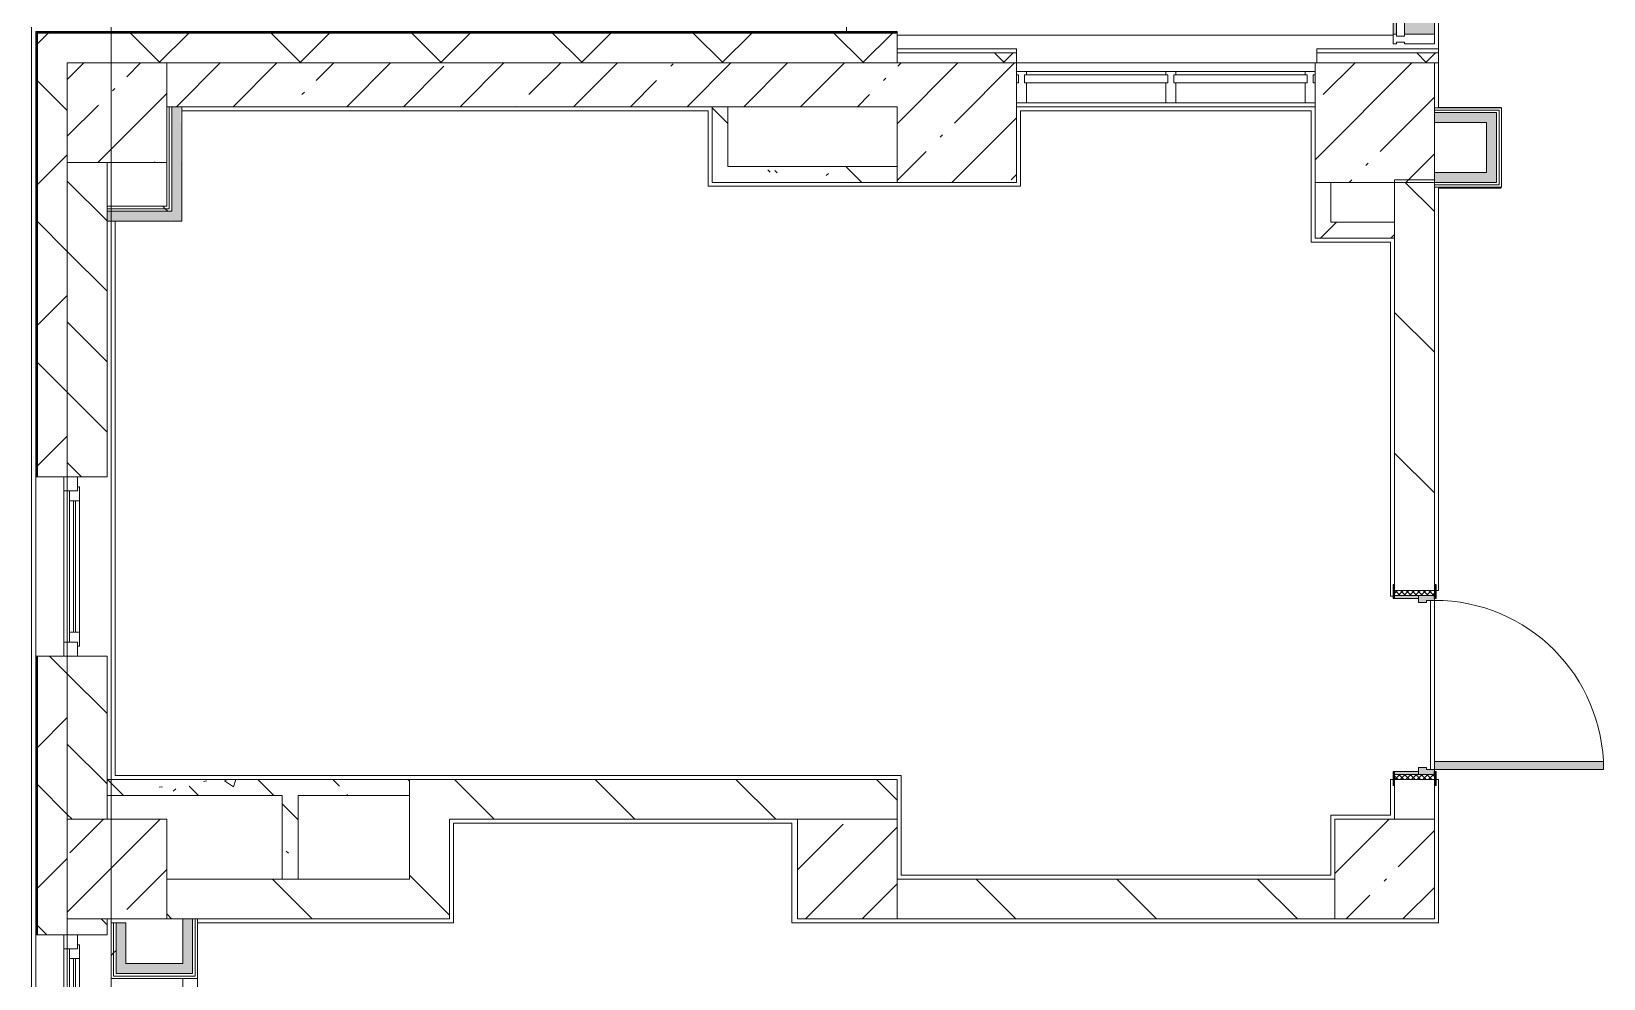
# Model space of a CAD drawing. Header units: millimetres. Extents: x 81368 to 286493, y -8553 to 29000.
# Drawn here: x 159193 to 167093, y 10600 to 15358 of the extents above; entities that cross this region are included whole.
import ezdxf

# ---------------------------------------------------------------- set-up
doc = ezdxf.new("R2010")
doc.units = ezdxf.units.MM
for name, color, linetype, lineweight, true_color in [('A-DOOR-5', 7, 'Continuous', 5, 0xe2e2e2), ('A-DOOR-6', 7, 'Continuous', 5, 0xaaaaaa), ('A-DOOR-FRAM-4', 7, 'Continuous', 5, 0xe2e2e2), ('A-DOOR-FRAM-5', 7, 'Continuous', 5, 0xaaaaaa), ('A-FLOR-3', 7, 'Continuous', 5, 0xaaaaaa), ('A-GLAZ-CWMG-3', 7, 'Continuous', 5, 0x383e42), ('I-WALL-4', 7, 'Continuous', 5, 0xe7e7e7), ('I-WALL-5', 7, 'Continuous', 9, 0xe7e7e7), ('I-WALL-8', 7, 'Continuous', 5, 0x787878)]:
    doc.layers.add(name, color=color, linetype=linetype, lineweight=lineweight, true_color=true_color)
for name, color, linetype, lineweight in [('A-GLAZ-2', 7, 'Continuous', 5), ('A-GLAZ-CURT-1', 7, 'Continuous', 5), ('A-GLAZ-CWMG-2', 7, 'Continuous', 5), ('A-WALL', 7, 'Continuous', 9), ('A-WALL-6', 7, 'Continuous', 5), ('I-WALL-6', 7, 'Continuous', 5), ('S-COLS-1', 7, 'Continuous', 5), ('Оси', 7, 'Continuous', 9)]:
    doc.layers.add(name, color=color, linetype=linetype, lineweight=lineweight)
pattern_1 = [(45, (159482.9, 0), (-353.553, 353.553), []), (135, (159482.9, 0), (-353.553, -353.553), [])]
pattern_2 = [(135, (159482.9, 0), (-353.553, -353.553), [])]
pattern_3 = [(45, (159482.88, 0), (-285.123, 285.123), []), (45, (159768, 0), (-285.123, 285.123), [504.031, -100.806, 16.764, -84.042])]
pattern_4 = [(135, (159482.9, 0), (-377.17, -377.17), [533.4, -88.9, 17.78, -88.9]), (135, (159482.9, 376.94), (-377.17, -377.17), []), (50, (159482.9, 0), (637.645, -55.787), [66.675, -733.425]), (355, (159482.9, 0), (-123.35, 668.7), [53.34, -586.74]), (100.451, (159536, -4.65), (514.3, 612.908), [56.665, -623.315]), (46.184, (159482.9, 177.8), (948.776, -147.15), [100.01, -1100.137]), (96.636, (159561.9, 165.5), (830.91, 865.997), [85, -934.973]), (351.184, (159482.9, 177.8), (830.92, 865.99), [80.01, -880.11]), (21, (159571.8, 133.35), (530.65, -357.928), [66.675, -733.425]), (326, (159571.8, 133.35), (216.308, 644.658), [53.34, -586.74]), (71.451, (159616, 103.5), (746.96, 286.724), [56.665, -623.315]), (37.5, (159482.88, 0), (10.8105, 295.9426), [16.764, -562.864, 16.764, -578.866, -588.962]), (37.5, (159482.88, 0), (10.8105, 295.9426), [-1175.258, 16.764, -572.198]), (7.5, (159482.88, 0), (233.869, 350.632), [16.764, -322.834, 16.764, -549.529, -224.472]), (7.5, (159482.88, 0), (233.869, 350.632), [-905.891, 16.764, -207.708]), (327.5, (159284.63, 0), (474.568, -20.0513), [16.764, -205.486, 16.764, -676.656, -920.115]), (327.5, (159284.63, 0), (474.568, -20.0513), [-915.67, 16.764, -903.351]), (317.5, (159195.73, 0), (518.452, 88.993), [16.764, -272.161, 16.764, -443.738, -653.415]), (317.5, (159195.73, 0), (518.452, 88.993), [-749.427, 16.764, -636.65])]
pattern_5 = [(45, (159482.9, 0), (-530.33, 530.33), []), (135, (159482.9, 0), (-530.33, -530.33), [])]

# ---------------------------------------------------------------- blocks, each defined once
blk = doc.blocks.new('Прямоугольный импост - Импост структурный с накладкой - 190мм-31929454-1_2_3_птичка')
at = {"layer": 'A-GLAZ-CWMG-2'}
for p, q in [((-50, 0), (-50, 17)), ((-50, 17), (0, 17)), ((-40, 0), (-50, 0)), ((-40, -40), (-40, 0)), ((0, 0), (-10, 0)), ((-10, 0), (-10, -40)), ((0, 17), (0, 0)), ((-50, -190), (-50, -40)), ((-50, -40), (-40, -40)), ((-10, -40), (0, -40)), ((0, -40), (0, -190)), ((0, -190), (-50, -190))]:
    blk.add_line(p, q, dxfattribs=at)
blk = doc.blocks.new('Системная панель - Стекло - 40мм-32473990-1_2_3_птичка')
at = {"layer": 'A-GLAZ-CURT-1'}
for p, q in [((325, 40), (-325, 40)), ((-325, 40), (-325, 0)), ((-325, 0), (325, 0)), ((325, 0), (325, 40))]:
    blk.add_line(p, q, dxfattribs=at)
blk = doc.blocks.new('Прямоугольный импост - Импост структурный с накладкой - 190мм-32473988-1_2_3_птичка')
at = {"layer": 'A-GLAZ-CWMG-3'}
for points in [[(6553, 15345), (6570, 15345), (6570, 15975), (6553, 15975), (6553, 15586.8)], [(6760, 15345), (6760, 15975), (6610, 15975), (6610, 15345)]]:
    blk.add_hatch(color=256, dxfattribs=at).paths.add_polyline_path(points)
at = {"layer": 'A-GLAZ-CWMG-2'}
for p, q in [((6553, 15345), (6553, 15975)), ((6760, 15345), (6760, 15975))]:
    blk.add_line(p, q, dxfattribs=at)
blk = doc.blocks.new('BSC_Колонна _Прямоугольная - 500х500-V77-1_2_3_птичка')
at = {"layer": 'S-COLS-1'}
h = blk.add_hatch(dxfattribs=at)
h.set_pattern_fill('FP_119', color=256, style=0, pattern_type=2)
h.set_pattern_definition([(45, (-140, -14950), (-285.123, 285.123), []), (45, (145.12, -14950), (-285.123, 285.123), [504.031, -100.806, 16.764, -84.042])])
h.paths.add_polyline_path([(250, -250), (250, 250), (-250, 250), (-250, -250), (65.2, -250)])
for p, q in [((250, 250), (-250, 250)), ((-250, 250), (-250, -250)), ((250, -250), (250, 250)), ((-250, -250), (250, -250))]:
    blk.add_line(p, q, dxfattribs=at)
blk = doc.blocks.new('120_Окно_СКБ_2Ст - 120_Окно_СКБ_2Ст 2300х2500 _мал створка справа_-22272277-1_2_3_птичка')
at = {"layer": 'A-GLAZ-2'}
for p, q in [((-1150, -127), (-1150, -57)), ((-1150, -57), (-1080, -57)), ((1150, -57), (-1150, -57)), ((-1080, -57), (-1080, -127)), ((250, -127), (250, -57)), ((250, -57), (320, -57)), ((320, -57), (320, -127)), ((1080, -127), (1080, -57)), ((1080, -57), (1150, -57)), ((1150, -57), (1150, -127)), ((-1080, -127), (-1150, -127)), ((-1150, -127), (-1100, -127)), ((-1080, -127), (-1100, -127)), ((-1100, -127), (-1100, -137)), ((-1100, -137), (270, -137)), ((270, -137), (-1100, -137)), ((250, -87), (-1080, -87)), ((-1080, -87), (-1080, -127)), ((-1030, -137), (-1030, -87)), ((-1030, -107), (200, -107)), ((200, -117), (-1030, -117)), ((200, -137), (200, -87)), ((250, -127), (250, -87)), ((320, -127), (250, -127)), ((270, -127), (250, -127)), ((270, -127), (300, -127)), ((270, -137), (270, -127)), ((320, -127), (300, -127)), ((300, -127), (300, -137)), ((300, -137), (1100, -137)), ((1100, -137), (300, -137)), ((1080, -87), (320, -87)), ((320, -87), (320, -127)), ((370, -137), (370, -87)), ((370, -107), (1030, -107)), ((1030, -117), (370, -117)), ((1030, -137), (1030, -87)), ((1080, -127), (1080, -87)), ((1150, -127), (1080, -127)), ((1100, -127), (1080, -127)), ((1100, -127), (1150, -127)), ((1100, -137), (1100, -127))]:
    blk.add_line(p, q, dxfattribs=at)
blk = doc.blocks.new('120_Окно_СКБ_1Ст - 120_Окно_СКБ_1Ст 900х2500_h_-20664874-1_2_3_птичка')
at = {"layer": 'A-GLAZ-2'}
for p, q in [((-450, -127), (-450, -57)), ((-450, -57), (-380, -57)), ((450, -57), (-450, -57)), ((-380, -57), (-380, -127)), ((380, -127), (380, -57)), ((380, -57), (450, -57)), ((450, -57), (450, -127)), ((-380, -127), (-450, -127)), ((-450, -127), (-400, -127)), ((-380, -127), (-400, -127)), ((-400, -127), (-400, -137)), ((-400, -137), (400, -137)), ((400, -137), (-400, -137)), ((380, -87), (-380, -87)), ((-380, -87), (-380, -127)), ((-330, -137), (-330, -87)), ((-330, -107), (330, -107)), ((330, -117), (-330, -117)), ((330, -137), (330, -87)), ((380, -127), (380, -87)), ((450, -127), (380, -127)), ((400, -127), (380, -127)), ((400, -127), (450, -127)), ((400, -137), (400, -127))]:
    blk.add_line(p, q, dxfattribs=at)
blk = doc.blocks.new('110_Дверь_СКБ_1Ст_Внутренняя1 - Д-8 950x2100h_охрана-V125-1_2_3_птичка')
at = {"layer": 'A-DOOR-5'}
h = blk.add_hatch(color=256, dxfattribs=at)
h.paths.add_polyline_path([(462.5, 80), (462.5, 100), (437.5, 100), (437.5, 60), (427.5, 60), (427.5, 20), (462.5, 20)])
h.paths.add_polyline_path([(-402.5, 20), (-402.5, 60), (-412.5, 60), (-412.5, 100), (-437.5, 100), (-433.5, 20), (-412.5, 20)])
at = {"layer": 'A-DOOR-6'}
h = blk.add_hatch(dxfattribs=at)
h.set_pattern_fill('FP_6', color=256, style=0, pattern_type=2)
h.set_pattern_definition([(135, (1826.41, 164.685), (-14.14214, -14.14214), []), (225, (1826.41, 164.685), (14.14214, -14.14214), [])])
h.paths.add_polyline_path([(487.5, 100), (462.5, 100), (462.5, -100), (487.5, -100), (487.5, 87.1)])
at = {"layer": 'A-DOOR-FRAM-4'}
for points in [[(437.5, 950), (397.5, 950), (397.5, 100), (437.5, 100), (437.5, 120)], [(-422.5, 108), (-492.5, 108), (-492.5, 100), (-422.5, 100.8)], [(517.5, 100), (517.5, 108), (447.5, 108), (447.5, 100), (487.5, 100)], [(-422.5, 20), (-437.5, 20), (-433.5, -100), (-422.5, -100)], [(462.5, -100), (462.5, 20), (447.5, 20), (447.5, -100)], [(-422.5, -100), (-492.5, -100), (-492.5, -108), (-422.5, -108)], [(517.5, -100), (447.5, -100), (447.5, -108), (517.5, -108)]]:
    blk.add_hatch(color=256, dxfattribs=at).paths.add_polyline_path(points)
at = {"layer": 'A-DOOR-FRAM-5'}
h = blk.add_hatch(dxfattribs=at)
h.set_pattern_fill('FP_7', color=256, style=0, pattern_type=2)
h.set_pattern_definition([(45, (-296.384, 164.685), (-14.1421, 14.1421), []), (135, (-296.384, 164.685), (-14.1421, -14.1421), [])])
h.paths.add_polyline_path([(-437.5, 100), (-462.5, 100), (-462.5, -100), (-437.5, -100), (-437.5, 80)])
at = {"layer": 'A-DOOR-6'}
for p, q in [((437.5, 950), (397.5, 950)), ((397.5, 950), (397.5, 100)), ((437.5, 100), (437.5, 950)), ((397.5, 100), (437.5, 100))]:
    blk.add_line(p, q, dxfattribs=at)
blk.add_arc((437.5, 100), 850, 90, 180, dxfattribs=at)
at = {"layer": 'A-DOOR-FRAM-5'}
for p, q in [((-422.5, 108), (-492.5, 108)), ((-492.5, 108), (-492.5, 100)), ((-492.5, 100), (-422.5, 100)), ((-437.5, 100), (-462.5, 100)), ((-462.5, 100), (-462.5, -100)), ((-412.5, 100), (-437.5, 100)), ((-437.5, 100), (-437.5, 20)), ((-437.5, -100), (-437.5, 100)), ((-422.5, 100), (-437.5, 100)), ((-437.5, 100), (-437.5, 99)), ((-437.5, 99), (-422.5, 99)), ((-422.5, 100), (-422.5, 108)), ((-422.5, 99), (-422.5, 100)), ((-412.5, 60), (-412.5, 100)), ((437.5, 100), (437.5, 60)), ((462.5, 100), (437.5, 100)), ((517.5, 108), (447.5, 108)), ((447.5, 108), (447.5, 100)), ((462.5, 100), (447.5, 100)), ((447.5, 100), (447.5, 99)), ((447.5, 100), (517.5, 100)), ((447.5, 99), (462.5, 99)), ((462.5, 20), (462.5, 100)), ((487.5, 100), (462.5, 100)), ((462.5, 100), (462.5, -100)), ((462.5, 99), (462.5, 100)), ((487.5, -100), (487.5, 100)), ((517.5, 100), (517.5, 108)), ((-437.5, 20), (-402.5, 20)), ((-422.5, 20), (-437.5, 20)), ((-437.5, 20), (-437.5, -100)), ((-422.5, -100), (-422.5, 20)), ((-402.5, 60), (-412.5, 60)), ((-402.5, 20), (-402.5, 60)), ((437.5, 60), (427.5, 60)), ((427.5, 60), (427.5, 20)), ((427.5, 20), (462.5, 20)), ((462.5, 20), (447.5, 20)), ((447.5, 20), (447.5, -100)), ((462.5, -100), (462.5, 20)), ((-422.5, -100), (-492.5, -100)), ((-492.5, -100), (-492.5, -108)), ((-492.5, -108), (-422.5, -108)), ((-462.5, -100), (-437.5, -100)), ((-437.5, -100), (-422.5, -100)), ((-422.5, -108), (-422.5, -100)), ((447.5, -100), (462.5, -100)), ((517.5, -100), (447.5, -100)), ((447.5, -100), (447.5, -108)), ((447.5, -108), (517.5, -108)), ((462.5, -100), (487.5, -100)), ((517.5, -108), (517.5, -100))]:
    blk.add_line(p, q, dxfattribs=at)
blk = doc.blocks.new('BSC_Колонна _Прямоугольная - 500х500-22206884-1_2_3_птичка')
at = {"layer": 'S-COLS-1'}
h = blk.add_hatch(dxfattribs=at)
h.set_pattern_fill('FP_168', color=256, style=0, pattern_type=2)
h.set_pattern_definition([(45, (-6510, -11150), (-285.123, 285.123), []), (45, (-6224.88, -11150), (-285.123, 285.123), [504.031, -100.806, 16.764, -84.042])])
h.paths.add_polyline_path([(-54.2, -250), (250, -250), (250, 250), (-250, 248.7), (-250, -250), (-69, -250)])
for p, q in [((250, 250), (-250, 250)), ((-250, 250), (-250, -250)), ((250, -250), (250, 250)), ((-250, -250), (250, -250))]:
    blk.add_line(p, q, dxfattribs=at)
blk = doc.blocks.new('BSC_Колонна _Прямоугольная - 500х500-V150-1_2_3_птичка')
at = {"layer": 'S-COLS-1'}
h = blk.add_hatch(dxfattribs=at)
h.set_pattern_fill('FP_169', color=256, style=0, pattern_type=2)
h.set_pattern_definition([(45, (-3810, -11150), (-285.123, 285.123), []), (45, (-3524.88, -11150), (-285.123, 285.123), [504.031, -100.806, 16.764, -84.042])])
h.paths.add_polyline_path([(-80, -250), (250, -250), (250, 250), (-250, 250), (-250, -250)])
for p, q in [((250, 250), (-250, 250)), ((-250, 250), (-250, -250)), ((250, -250), (250, 250)), ((-250, -250), (250, -250))]:
    blk.add_line(p, q, dxfattribs=at)
blk = doc.blocks.new('BSC_Колонна _Прямоугольная - 500х500-V162-1_2_3_птичка')
at = {"layer": 'S-COLS-1'}
h = blk.add_hatch(dxfattribs=at)
h.set_pattern_fill('FP_179', color=256, style=0, pattern_type=2)
h.set_pattern_definition([(45, (-140, -11150), (-285.123, 285.123), []), (45, (145.12, -11150), (-285.123, 285.123), [504.031, -100.806, 16.764, -84.042])])
h.paths.add_polyline_path([(-250, -250), (250, -250), (250, 250), (-250, 250), (-250, -156)])
for p, q in [((250, 250), (-250, 250)), ((-250, 250), (-250, -250)), ((250, -250), (250, 250)), ((-250, -250), (250, -250))]:
    blk.add_line(p, q, dxfattribs=at)
blk = doc.blocks.new('Системная панель - Стекло - 40мм-23997278-1_2_3_птичка')
at = {"layer": 'A-GLAZ-CURT-1'}
for p, q in [((360, 0), (-360, 0)), ((-360, 0), (-360, -40)), ((-360, -40), (360, -40)), ((360, -40), (360, 0))]:
    blk.add_line(p, q, dxfattribs=at)
blk = doc.blocks.new('Прямоугольный импост - Импост структурный с накладкой - 160мм-23997279-1_2_3_птичка')
at = {"layer": 'A-GLAZ-CWMG-2'}
for p, q in [((-50, 40), (-50, 140)), ((-50, 140), (0, 140)), ((0, 140), (0, 40)), ((-40, 40), (-50, 40)), ((-50, -17), (-50, 0)), ((-50, 0), (-40, 0)), ((-40, 0), (-40, 40)), ((-10, 40), (-10, 0)), ((0, 40), (-10, 40)), ((-10, 0), (0, 0)), ((0, 0), (0, -17)), ((0, -17), (-50, -17))]:
    blk.add_line(p, q, dxfattribs=at)
blk = doc.blocks.new('Прямоугольный импост - Импост структурный с накладкой - 160мм-23997280-1_2_3_птичка')
at = {"layer": 'A-GLAZ-CWMG-2'}
for p, q in [((0, 140), (-50, 140)), ((-50, 140), (-50, 40)), ((0, 40), (0, 140)), ((-50, 40), (-40, 40)), ((-40, 0), (-50, 0)), ((-50, 0), (-50, -17)), ((-40, 40), (-40, 0)), ((-10, 0), (-10, 40)), ((-10, 40), (0, 40)), ((0, 0), (-10, 0)), ((0, -17), (0, 0)), ((-50, -17), (0, -17))]:
    blk.add_line(p, q, dxfattribs=at)
blk = doc.blocks.new('Прямоугольный импост - Импост структурный с накладкой - 160мм-23752558-1_2_3_птичка')
at = {"layer": 'A-GLAZ-CWMG-2'}
for p, q in [((5410, 15157), (4710, 15157)), ((5410, 15000), (4710, 15000))]:
    blk.add_line(p, q, dxfattribs=at)
blk = doc.blocks.new('Системная панель - Стекло - 40мм-23997281-1_2_3_птичка')
at = {"layer": 'A-GLAZ-CURT-1'}
for p, q in [((335, 0), (-335, 0)), ((-335, 0), (-335, -40)), ((335, -40), (335, 0)), ((-335, -40), (335, -40))]:
    blk.add_line(p, q, dxfattribs=at)
blk = doc.blocks.new('Прямоугольный импост - Импост структурный с накладкой - 160мм-23772036-1_2_3_птичка')
at = {"layer": 'A-GLAZ-CWMG-2'}
for p, q in [((6110, 15157), (5460, 15157)), ((6110, 15000), (5460, 15000))]:
    blk.add_line(p, q, dxfattribs=at)
blk = doc.blocks.new('Прямоугольный импост - Импост структурный с накладкой - 160мм-23997282-1_2_3_птичка')
at = {"layer": 'A-GLAZ-CWMG-2'}
for p, q in [((-25, 40), (-25, 140)), ((-25, 140), (25, 140)), ((25, 140), (25, 40)), ((-15, 40), (-25, 40)), ((-25, -17), (-25, 0)), ((-25, 0), (-15, 0)), ((-15, 0), (-15, 40)), ((15, 40), (15, 0)), ((25, 40), (15, 40)), ((15, 0), (25, 0)), ((25, 0), (25, -17)), ((25, -17), (-25, -17))]:
    blk.add_line(p, q, dxfattribs=at)
blk = doc.blocks.new('Зашивка приборов отопления14 - Зашивка приборов отопления-33280456-1_2_3_птичка')
at = {"layer": 'A-WALL-6'}
for p, q in [((37471.9, 23439), (35371.9, 23439)), ((35371.9, 23079), (37471.9, 23079)), ((37471.9, 23079), (35371.9, 23079)), ((35371.9, 23004), (37471.9, 23004))]:
    blk.add_line(p, q, dxfattribs=at)

msp = doc.modelspace()

# ---------------------------------------------------------------- hatches: boundary and pattern name
at = {"layer": 'A-WALL-6'}
h = msp.add_hatch(dxfattribs=at)
h.set_pattern_fill('FP_89', color=256, style=0, pattern_type=2)
h.set_pattern_definition(pattern_1)
h.paths.add_polyline_path([(159372.9, -100), (159372.9, 3670), (159222.9, 3670), (159222.9, -100)])
h.paths.add_polyline_path([(159222.9, 5220), (159372.9, 5220), (159372.9, 5620), (159222.9, 5620), (159222.9, 5520)])
h.paths.add_polyline_path([(159222.9, 7320), (159372.9, 7320), (159372.9, 8520), (159222.9, 8520), (159222.9, 7544.6)])
h.paths.add_polyline_path([(159283.5, 10820), (159372.9, 10820), (159372.9, 12220), (159222.9, 12220), (159222.9, 10820)])
h.paths.add_polyline_path([(159372.9, 13120), (159372.3, 15350), (159222.9, 15350), (159222.9, 13120), (159328.6, 13120)])
h = msp.add_hatch(dxfattribs=at)
h.set_pattern_fill('FP_89', color=256, style=0, pattern_type=2)
h.set_pattern_definition(pattern_1)
h.paths.add_polyline_path([(163369, 15200), (163542.9, 15200), (163541.7, 15350), (159372.9, 15350), (159372.9, 15200), (163287.9, 15200)])
h = msp.add_hatch(dxfattribs=at)
h.set_pattern_fill('FP_100', color=256, style=0, pattern_type=2)
h.set_pattern_definition([(135, (159482.88, 0), (-176.7767, -176.7767), [])])
h.paths.add_polyline_path([(159572.9, 7900), (159572.9, 8520), (159372.9, 8520), (159372.9, 7900)])
h.paths.add_polyline_path([(159572.9, 10820), (159572.9, 10900), (159372.9, 10900), (159372.9, 10820)])
h.paths.add_polyline_path([(159372.9, 11400), (159572.9, 11400), (159572.9, 12220), (159372.9, 12220), (159372.9, 12143.8)])
h.paths.add_polyline_path([(159482.2, 13120), (159572.9, 13120), (159572.9, 14700), (159372.9, 14700), (159372.9, 13120), (159469.4, 13120)])
at = {"layer": 'I-WALL-4'}
for points in [[(166555.4, 14900), (166555.4, 14950), (166242.9, 14950), (166242.9, 14900), (166505.4, 14900)], [(166555.4, 14650), (166555.4, 14900), (166505.4, 14900), (166505.4, 14650)], [(166242.9, 14600), (166555.4, 14600), (166555.4, 14650), (166242.9, 14650), (166242.9, 14612.5)], [(159667.9, 10675), (159667.9, 10880), (159617.9, 10880), (159617.9, 10675)], [(160002.9, 10625), (160002.9, 10900), (159952.9, 10900), (159952.9, 10625)], [(159823.8, 10625), (159952.9, 10625), (159952.9, 10675), (159617.9, 10675), (159617.9, 10625)]]:
    msp.add_hatch(color=256, dxfattribs=at).paths.add_polyline_path(points)
at = {"layer": 'I-WALL-5'}
for points in [[(159947.9, 14405), (159942.9, 14980), (159897.9, 14980), (159897.9, 14405), (159942.3, 14405)], [(159872.9, 14405), (159897.9, 14410), (159897.9, 14455), (159572.9, 14455), (159572.9, 14405), (159864.9, 14405)]]:
    msp.add_hatch(color=256, dxfattribs=at).paths.add_polyline_path(points)
at = {"layer": 'I-WALL-6'}
h = msp.add_hatch(dxfattribs=at)
h.set_pattern_fill('FP_89', color=256, style=0, pattern_type=2)
h.set_pattern_definition(pattern_1)
h.paths.add_polyline_path([(163553.3, 15200), (164142.9, 15200), (164142.9, 15250), (163542.9, 15250), (163542.9, 15200)])
h = msp.add_hatch(dxfattribs=at)
h.set_pattern_fill('FP_89', color=256, style=0, pattern_type=2)
h.set_pattern_definition(pattern_1)
h.paths.add_polyline_path([(166141.2, 15200), (166262.9, 15200), (166262.9, 15250), (165652.9, 15250), (165652.9, 15200), (166035.9, 15200)])
h = msp.add_hatch(dxfattribs=at)
h.set_pattern_fill('FP_69', color=256, style=0, pattern_type=2)
h.set_pattern_definition(pattern_3)
h.paths.add_polyline_path([(163212.9, 14980), (163542.9, 14980), (163541.7, 15200), (159872.9, 15200), (159872.9, 14980), (163077, 14980)])
h = msp.add_hatch(dxfattribs=at)
h.set_pattern_fill('FP_99', color=256, style=0, pattern_type=2)
h.set_pattern_definition(pattern_2)
h.paths.add_polyline_path([(166042.9, 11400), (166242.9, 11400), (166242.9, 11600), (166042.9, 11600), (166042.9, 11420)])
h.paths.add_polyline_path([(166042.9, 12550), (166242.9, 12550), (166242.9, 14612.5), (166231.1, 14600), (166042.9, 14600), (166042.9, 12580)])
h = msp.add_hatch(dxfattribs=at)
h.set_pattern_fill('FP_187', color=256, style=0, pattern_type=2)
h.set_pattern_definition(pattern_5)
h.paths.add_polyline_path([(159572.9, 14467.5), (159872.9, 14467.5), (159872.9, 14480), (159572.9, 14480)])
h = msp.add_hatch(dxfattribs=at)
h.set_pattern_fill('FP_187', color=256, style=0, pattern_type=2)
h.set_pattern_definition(pattern_5)
h.paths.add_polyline_path([(159782.1, 14455), (159885.4, 14455), (159885.4, 14467.5), (159572.9, 14467.5), (159572.9, 14455), (159592.9, 14455)])
h = msp.add_hatch(dxfattribs=at)
h.set_pattern_fill('FP_105', color=256, style=0, pattern_type=2)
h.set_pattern_definition([(45, (159482.88, 0), (-176.7767, 176.7767), [])])
h.paths.add_polyline_path([(166022.9, 14320), (166042.9, 14320), (166042.9, 14400), (165642.9, 14400), (165642.9, 14320), (165865.4, 14320)])
h = msp.add_hatch(dxfattribs=at)
h.set_pattern_fill('FP_99', color=256, style=0, pattern_type=2)
h.set_pattern_definition(pattern_2)
h.paths.add_polyline_path([(161147.1, 10900), (161292.9, 10900), (161292.9, 11600), (161092.9, 11600), (161092.9, 10900)])
h = msp.add_hatch(dxfattribs=at)
h.set_pattern_fill('FP_99', color=256, style=0, pattern_type=2)
h.set_pattern_definition(pattern_2)
h.paths.add_polyline_path([(161292.9, 11400), (163542.9, 11400), (163542.9, 11600), (161292.9, 11600)])
h = msp.add_hatch(dxfattribs=at)
h.set_pattern_fill('FP_99', color=256, style=0, pattern_type=2)
h.set_pattern_definition(pattern_2)
h.paths.add_polyline_path([(159872.9, 10900), (161092.9, 10900), (161092.9, 11100), (159872.9, 11100), (159872.9, 10968.2)])
h = msp.add_hatch(dxfattribs=at)
h.set_pattern_fill('FP_99', color=256, style=0, pattern_type=2)
h.set_pattern_definition(pattern_2)
h.paths.add_polyline_path([(163987.9, 10900), (165742.9, 10900), (165742.9, 11100), (163542.9, 11100), (163542.9, 10900)])
h = msp.add_hatch(dxfattribs=at)
h.set_pattern_fill('FP_187', color=256, style=0, pattern_type=2)
h.set_pattern_definition(pattern_5)
h.paths.add_polyline_path([(159605.4, 10612.5), (159605.4, 10880), (159592.9, 10880), (159592.9, 10612.5), (159602.3, 10612.5)])
h = msp.add_hatch(dxfattribs=at)
h.set_pattern_fill('FP_187', color=256, style=0, pattern_type=2)
h.set_pattern_definition(pattern_5)
h.paths.add_polyline_path([(159605.4, 10625), (159617.9, 10625), (159617.9, 10880), (159605.4, 10880), (159605.4, 10675)])
at = {"layer": 'I-WALL-8'}
h = msp.add_hatch(dxfattribs=at)
h.set_pattern_fill('FP_98', color=256, style=0, pattern_type=2)
h.set_pattern_definition(pattern_4)
h.paths.add_polyline_path([(162612.9, 14600), (162692.9, 14600), (162692.9, 14980), (162612.9, 14980), (162612.9, 14960)])
h = msp.add_hatch(dxfattribs=at)
h.set_pattern_fill('FP_98', color=256, style=0, pattern_type=2)
h.set_pattern_definition(pattern_4)
h.paths.add_polyline_path([(163529, 14600), (163542.9, 14600), (163542.9, 14680), (162692.9, 14680), (162692.9, 14600), (163392.9, 14600)])
h = msp.add_hatch(dxfattribs=at)
h.set_pattern_fill('FP_98', color=256, style=0, pattern_type=2)
h.set_pattern_definition(pattern_4)
h.paths.add_polyline_path([(159572.9, 11520), (161092.9, 11520), (161092.9, 11600), (159572.9, 11600)])
h = msp.add_hatch(dxfattribs=at)
h.set_pattern_fill('FP_98', color=256, style=0, pattern_type=2)
h.set_pattern_definition(pattern_4)
h.paths.add_polyline_path([(160452.9, 11100), (160532.9, 11100), (160532.9, 11520), (160452.9, 11520), (160452.9, 11128.6)])
at = {"layer": 'S-COLS-1'}
h = msp.add_hatch(dxfattribs=at)
h.set_pattern_fill('FP_69', color=256, style=0, pattern_type=2)
h.set_pattern_definition(pattern_3)
h.paths.add_polyline_path([(163746, 14600), (164142.9, 14600), (164142.9, 15200), (163542.9, 15200), (163542.9, 14600)])
h = msp.add_hatch(dxfattribs=at)
h.set_pattern_fill('FP_69', color=256, style=0, pattern_type=2)
h.set_pattern_definition(pattern_3)
h.paths.add_polyline_path([(165642.9, 14600), (166234.3, 14600), (166242.9, 14612.5), (166242.9, 15200), (165642.9, 15200), (165642.9, 14960)])

# ---------------------------------------------------------------- linework, layer by layer
at = {"layer": 'A-FLOR-3'}
for p, q in [((166262.9, 16010), (166262.9, 15270)), ((163542.9, 15340), (166035.9, 15340)), ((166262.9, 15200), (166262.9, 14976)), ((162592.9, 14960), (159947.9, 14960)), ((162592.9, 14580), (162592.9, 14960)), ((165622.9, 14960), (164162.9, 14960)), ((164162.9, 14960), (164162.9, 14580)), ((165622.9, 14300), (165622.9, 14960)), ((166262.9, 14976), (166577.9, 14976)), ((164162.9, 14580), (162592.9, 14580)), ((166577.9, 14571), (166262.9, 14571)), ((166262.9, 14571), (166262.9, 12550)), ((159612.9, 14405), (159612.9, 11620)), ((166022.9, 14300), (165622.9, 14300)), ((166022.9, 12521), (166022.9, 14300)), ((166034.9, 12521), (166022.9, 12521)), ((166222.9, 11650), (166222.9, 12500)), ((166242.9, 12500), (166242.9, 11690)), ((166262.9, 12550), (166250.9, 12550)), ((159612.9, 11620), (163562.9, 11620)), ((163562.9, 11620), (163562.9, 11120)), ((166022.9, 11420), (166022.9, 11600)), ((166022.9, 11600), (166034.9, 11600)), ((166250.9, 11600), (166262.9, 11600)), ((166262.9, 11600), (166262.9, 10880)), ((163013.9, 11380), (161313.9, 11380)), ((161313.9, 11380), (161313.9, 10880)), ((163013.9, 10880), (163013.9, 11380)), ((165722.9, 11120), (165722.9, 11420)), ((165722.9, 11420), (166022.9, 11420)), ((163562.9, 11120), (165722.9, 11120)), ((159592.9, 10900), (159592.9, 10880)), ((161313.9, 10880), (160027.9, 10880)), ((166262.9, 10880), (163013.9, 10880))]:
    msp.add_line(p, q, dxfattribs=at)
at = {"layer": 'A-WALL'}
for p, q in [((159219.9, 15353), (159219.9, 13120)), ((163542.9, 15353), (159219.9, 15353)), ((159222.9, 15350), (159222.9, 13120)), ((163542.9, 15350), (159222.9, 15350)), ((164142.9, 15250), (163542.9, 15250)), ((166262.9, 15250), (165652.9, 15250)), ((159872.9, 15200), (163542.9, 15200)), ((159947.9, 14980), (159872.9, 14980)), ((159885.4, 14467.5), (159885.4, 14980)), ((159897.9, 14455), (159897.9, 14980)), ((162692.9, 14980), (162612.9, 14980)), ((166567.9, 14962.5), (166242.9, 14962.5)), ((166555.4, 14950), (166242.9, 14950)), ((166555.4, 14600), (166555.4, 14950)), ((166567.9, 14587.5), (166567.9, 14962.5)), ((159372.9, 13120), (159372.9, 14700)), ((166242.9, 14600), (166555.4, 14600)), ((166242.9, 14587.5), (166567.9, 14587.5)), ((159572.9, 14467.5), (159885.4, 14467.5)), ((159572.9, 14455), (159897.9, 14455)), ((166042.9, 14320), (166042.9, 14400)), ((159219.9, 12220), (159219.9, 10820)), ((159222.9, 12220), (159222.9, 10820)), ((159372.9, 11400), (159372.9, 12220)), ((159572.9, 11600), (159572.9, 11520)), ((161092.9, 11600), (161092.9, 11520)), ((160452.9, 11100), (160532.9, 11100)), ((159372.9, 10820), (159372.9, 10900)), ((159605.4, 10880), (159605.4, 10612.5)), ((159617.9, 10880), (159617.9, 10625)), ((160002.9, 10625), (160002.9, 10900)), ((160015.4, 10612.5), (160015.4, 10900)), ((159605.4, 10612.5), (160015.4, 10612.5)), ((159617.9, 10625), (160002.9, 10625))]:
    msp.add_line(p, q, dxfattribs=at)
at = {"layer": 'A-WALL-6'}
for p, q in [((159192.9, 7205), (159192.9, 15380)), ((159214.9, 15358), (159214.9, 7320)), ((163542.9, 15358), (159214.9, 15358)), ((163287.9, 15357.7), (163287.9, 15380)), ((163542.9, 15270), (163542.9, 15358)), ((159572.9, 13120), (159572.9, 14700)), ((159214.9, 13120), (159572.9, 13120)), ((159372.9, 13120), (159372.9, 12220)), ((159572.9, 12220), (159214.9, 12220)), ((159572.9, 11600), (159572.9, 12220)), ((159572.9, 11400), (159572.9, 11520)), ((159572.9, 10820), (159572.9, 10900)), ((159214.9, 10820), (159572.9, 10820)), ((159372.9, 10820), (159372.9, 8520))]:
    msp.add_line(p, q, dxfattribs=at)
at = {"layer": 'I-WALL-6'}
for p, q in [((164142.9, 15270), (163542.9, 15270)), ((163542.9, 15270), (163542.9, 15200)), ((164142.9, 15200), (164142.9, 15270)), ((166262.9, 15270), (165652.9, 15270)), ((165652.9, 15270), (165652.9, 15200)), ((166262.9, 15200), (166262.9, 15270)), ((163542.9, 15200), (165642.9, 15200)), ((165652.9, 15200), (166262.9, 15200)), ((159947.9, 14980), (162612.9, 14980)), ((159947.9, 14405), (159947.9, 14980)), ((162612.9, 14980), (162612.9, 14600)), ((162692.9, 14980), (163542.9, 14980)), ((162692.9, 14680), (162692.9, 14980)), ((165642.9, 14980), (164142.9, 14980)), ((166580.4, 14975), (166242.9, 14975)), ((166242.9, 14975), (166242.9, 14900)), ((166580.4, 14575), (166580.4, 14975)), ((166242.9, 14900), (166505.4, 14900)), ((166505.4, 14900), (166505.4, 14650)), ((159592.9, 14700), (159592.9, 14480)), ((159872.9, 14700), (159872.9, 14480)), ((163542.9, 14680), (162692.9, 14680)), ((163542.9, 14600), (163542.9, 14680)), ((166505.4, 14650), (166242.9, 14650)), ((166242.9, 14650), (166242.9, 12580)), ((162612.9, 14600), (163542.9, 14600)), ((165722.9, 14600), (165642.9, 14600)), ((165642.9, 14600), (165642.9, 14320)), ((165722.9, 14400), (165722.9, 14600)), ((166042.9, 14612.5), (166042.9, 14400)), ((166242.9, 14612.5), (166042.9, 14612.5)), ((166242.9, 14575), (166580.4, 14575)), ((159872.9, 14480), (159572.9, 14480)), ((159572.9, 14405), (159947.9, 14405)), ((159592.9, 14405), (159592.9, 11600)), ((166042.9, 14400), (165722.9, 14400)), ((165642.9, 14320), (166042.9, 14320)), ((166042.9, 14320), (166042.9, 12580)), ((163542.9, 11600), (159572.9, 11600)), ((163542.9, 11400), (163542.9, 11600)), ((166042.9, 11570), (166042.9, 11400)), ((166242.9, 11400), (166242.9, 11570)), ((159572.9, 11520), (160452.9, 11520)), ((159592.9, 11520), (159592.9, 11400)), ((160452.9, 11520), (160452.9, 11100)), ((160532.9, 11520), (161092.9, 11520)), ((160532.9, 11100), (160532.9, 11520)), ((161092.9, 11520), (161092.9, 11100)), ((161292.9, 10900), (161292.9, 11400)), ((161292.9, 11400), (163042.9, 11400)), ((160452.9, 11100), (159872.9, 11100)), ((161092.9, 11100), (160532.9, 11100)), ((165742.9, 11100), (163542.9, 11100)), ((159592.9, 10900), (159592.9, 8500)), ((159667.9, 10880), (159592.9, 10880)), ((159667.9, 10675), (159667.9, 10880)), ((159872.9, 10900), (161292.9, 10900)), ((159952.9, 10900), (159952.9, 10675)), ((160027.9, 10600), (160027.9, 10900)), ((163542.9, 10900), (165742.9, 10900)), ((159952.9, 10675), (159667.9, 10675)), ((159592.9, 10600), (160027.9, 10600))]:
    msp.add_line(p, q, dxfattribs=at)
at = {"layer": 'S-COLS-1'}
for p, q in [((164142.9, 15200), (163542.9, 15200)), ((164142.9, 14600), (164142.9, 15200)), ((166242.9, 15200), (165642.9, 15200)), ((165642.9, 15200), (165642.9, 14600)), ((166242.9, 14600), (166242.9, 15200)), ((163542.9, 14980), (163542.9, 14600)), ((163542.9, 14600), (164142.9, 14600)), ((165642.9, 14600), (166242.9, 14600))]:
    msp.add_line(p, q, dxfattribs=at)
at = {"layer": 'Оси'}
msp.add_line((159592.9, 5439), (159592.9, 15380), dxfattribs=at)

# ---------------------------------------------------------------- block references
at = {"layer": 'A-DOOR-6', "rotation": 270}
msp.add_blockref('110_Дверь_СКБ_1Ст_Внутренняя1 - Д-8 950x2100h_охрана-V125-1_2_3_птичка', (166142.9, 12087.5), dxfattribs=at)
at = {"layer": 'A-GLAZ-2', "rotation": 89.99999999999991}
for name, p in [('120_Окно_СКБ_1Ст - 120_Окно_СКБ_1Ст 900х2500_h_-20664874-1_2_3_птичка', (159297.9, 12670)), ('120_Окно_СКБ_2Ст - 120_Окно_СКБ_2Ст 2300х2500 _мал створка справа_-22272277-1_2_3_птичка', (159297.9, 9670))]:
    msp.add_blockref(name, p, dxfattribs=at)
at = {"layer": 'A-GLAZ-CURT-1', "rotation": 269.9999999999999}
msp.add_blockref('Системная панель - Стекло - 40мм-32473990-1_2_3_птичка', (166052.9, 15660), dxfattribs=at)
at = {"layer": 'A-GLAZ-CURT-1'}
for name, p in [('Системная панель - Стекло - 40мм-23997278-1_2_3_птичка', (164542.9, 15140)), ('Системная панель - Стекло - 40мм-23997281-1_2_3_птичка', (165267.9, 15140))]:
    msp.add_blockref(name, p, dxfattribs=at)
at = {"layer": 'A-GLAZ-CWMG-2'}
for name in ['Прямоугольный импост - Импост структурный с накладкой - 190мм-32473988-1_2_3_птичка', 'Прямоугольный импост - Импост структурный с накладкой - 160мм-23752558-1_2_3_птичка', 'Прямоугольный импост - Импост структурный с накладкой - 160мм-23772036-1_2_3_птичка']:
    msp.add_blockref(name, (159482.9, 0), dxfattribs=at)
at = {"layer": 'A-GLAZ-CWMG-2', "extrusion": (0, 0, -1)}
for name, p, rotation in [('Прямоугольный импост - Импост структурный с накладкой - 190мм-31929454-1_2_3_птичка', (-166052.9, 15295), 270.0000000000001), ('Прямоугольный импост - Импост структурный с накладкой - 160мм-23997282-1_2_3_птичка', (-164917.9, 15140), 180), ('Прямоугольный импост - Импост структурный с накладкой - 160мм-23997279-1_2_3_птичка', (-165642.9, 15140), 180)]:
    msp.add_blockref(name, p, dxfattribs=dict(at, rotation=rotation))
at = {"layer": 'A-GLAZ-CWMG-2', "rotation": 180}
msp.add_blockref('Прямоугольный импост - Импост структурный с накладкой - 160мм-23997280-1_2_3_птичка', (164142.9, 15140), dxfattribs=at)
at = {"layer": 'A-WALL-6', "rotation": 90.0000000000001}
msp.add_blockref('Зашивка приборов отопления14 - Зашивка приборов отопления-33280456-1_2_3_птичка', (183031.9, -26871.9), dxfattribs=at)
at = {"layer": 'S-COLS-1'}
for name, p in [('BSC_Колонна _Прямоугольная - 500х500-V77-1_2_3_птичка', (159622.9, 14950)), ('BSC_Колонна _Прямоугольная - 500х500-V162-1_2_3_птичка', (159622.9, 11150)), ('BSC_Колонна _Прямоугольная - 500х500-V150-1_2_3_птичка', (163292.9, 11150)), ('BSC_Колонна _Прямоугольная - 500х500-22206884-1_2_3_птичка', (165992.9, 11150))]:
    msp.add_blockref(name, p, dxfattribs=at)

doc.saveas('drawing.dxf')
